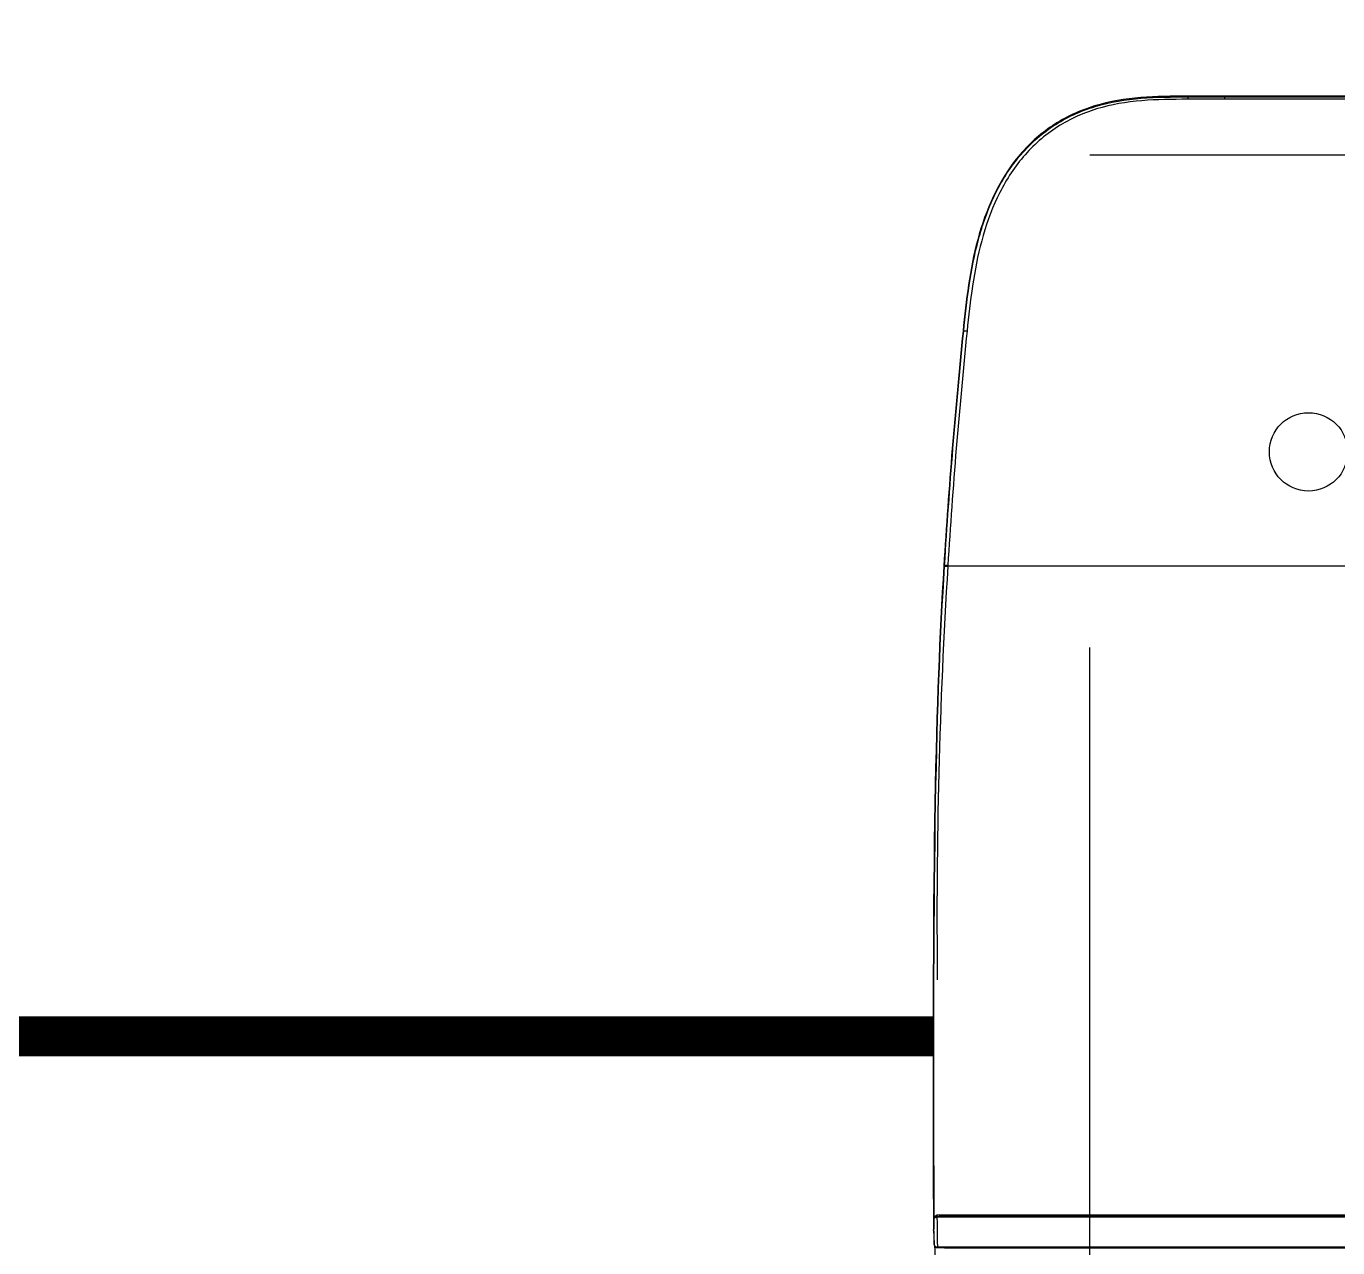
# Model space of a CAD drawing. Header units: millimetres. Extents: x 145965 to 228269, y 99354 to 115204.
# Drawn here: x 176125.7 to 176453.5, y 101941.6 to 102246.9 of the extents above; entities that cross this region are included whole.
import ezdxf

# ---------------------------------------------------------------- set-up
doc = ezdxf.new("R2010")
doc.units = ezdxf.units.MM
doc.header["$LTSCALE"] = 50
doc.linetypes.add('HID', pattern=[2.5, 1.5, -1])
doc.linetypes.add('HIDDEN', pattern=[9.525, 6.35, -3.175])
doc.layers.add('3.기호.계단선', color=30, linetype='Continuous')

# ---------------------------------------------------------------- blocks, each defined once
blk = doc.blocks.new('acrjtlf')
at = {"color": 8}
for p, q in [((1570035.08, 1746017.37), (1570035.08, 1746017.55)), ((1570044.29, 1746017.55), (1570044.29, 1746017.37)), ((1569971.71, 1745737.52), (1569971.54, 1745737.52)), ((1569971.54, 1745737.52), (1569971.54, 1745737.52)), ((1569971.65, 1745736.73), (1569971.65, 1745736.72)), ((1569971.58, 1745734.08), (1569971.58, 1745734.08)), ((1569971.59, 1745734.15), (1569971.59, 1745734.14)), ((1569971.6, 1745733.05), (1569971.6, 1745733.04)), ((1569971.73, 1745730.47), (1569971.73, 1745730.47)), ((1569971.73, 1745730.47), (1569971.73, 1745730.47))]:
    blk.add_line(p, q, dxfattribs=at)
at = {"color": 1, "linetype": 'HIDDEN'}
blk.add_line((1571303.38, 1745562.22), (1570010.6, 1746002.87), dxfattribs=at)
at = {"color": 0}
blk.add_line((1569978.93, 1745958.82), (1569979.1, 1745958.8), dxfattribs=at)
at = {"color": 1, "linetype": 'HIDDEN'}
blk.add_lwpolyline([(1571303.38, 1746002.87), (1571303.38, 1745562.22), (1570010.6, 1745562.22), (1570010.6, 1746002.87)], close=True, dxfattribs=at)
at = {"color": 1, "ltscale": 5}
blk.add_circle((1570065.29, 1745928.65), 9.79, dxfattribs=at)
at = {"color": 8}
blk.add_arc((1569972.34, 1745737.32), 0.196, 90, 99.4283, dxfattribs=at)
for centre, major_axis, ratio, start_param, end_param in [((1570035.08, 1746016.39), (0, -0.979), 0.001929, 3.193953, 4.306784), ((1570044.29, 1746016.39), (0, -0.979), 0.001772, 3.193953, 4.288885), ((1569972.69, 1745737.53), (-0.979, -0.011), 0.000851, 5.81073, 6.230827), ((1569972.2, 1745737.34), (-0.489, 0.021), 0.710917, 0.074486, 0.971745), ((1569972.25, 1745737.52), (-0.427, 0.24), 0.699022, 0.689796, 1.432768), ((1569972.29, 1745737.57), (-0.385, 0.303), 0.676566, 0.870738, 1.553972), ((1569972.34, 1745737.32), (0.032, -0.193), 0.348188, 3.1344, 4.658358), ((1569972.34, 1745737.32), (0, -0.196), 0.351833, 3.141593, 4.716068), ((1569972.46, 1745737.32), (0, -0.196), 0.205027, 3.141593, 4.714452), ((1569972.56, 1745729.93), (0, -0.196), 0.201921, 4.714424, 6.229723)]:
    blk.add_ellipse(centre, major_axis=major_axis, ratio=ratio, start_param=start_param, end_param=end_param, dxfattribs=at)
at = {"color": 0}
blk.add_ellipse((1569980.07, 1745958.7), major_axis=(0.974, -0.099), ratio=0.077303, start_param=1.70807, end_param=3.089075, dxfattribs=at)
at = {"color": 8}
for points, knots in [([(1570035.08, 1746017.55), (1570031.17, 1746017.55), (1570027.25, 1746017.54), (1570019.46, 1746016.89), (1570015.55, 1746016.25), (1570008.11, 1746013.98), (1570004.52, 1746012.32), (1569998.07, 1746008.04), (1569995.23, 1746005.45), (1569987.77, 1745996.41), (1569984.61, 1745989.12), (1569980.6, 1745974.23), (1569979.72, 1745966.57), (1569978.93, 1745958.82)], [0, 0, 0, 0, 0.125, 0.125, 0.25, 0.25, 0.375, 0.375, 0.5, 0.5, 0.75, 0.75, 1, 1, 1, 1]), ([(1569979.1, 1745958.8), (1569979.88, 1745966.5), (1569980.77, 1745974.22), (1569983.8, 1745985.44), (1569985.09, 1745989.13), (1569988.4, 1745996.07), (1569990.45, 1745999.4), (1569995.39, 1746005.36), (1569998.24, 1746007.96), (1570004.75, 1746012.25), (1570008.26, 1746013.85), (1570015.73, 1746016.1), (1570019.59, 1746016.73), (1570027.3, 1746017.36), (1570031.19, 1746017.37), (1570035.08, 1746017.37)], [0, 0, 0, 0, 0.25, 0.25, 0.375, 0.375, 0.5, 0.5, 0.625, 0.625, 0.75, 0.75, 0.875, 0.875, 1, 1, 1, 1]), ([(1570035.08, 1746016.78), (1570031.24, 1746016.77), (1570027.4, 1746016.75), (1570019.79, 1746016.11), (1570015.98, 1746015.48), (1570008.62, 1746013.23), (1570005.16, 1746011.64), (1569998.75, 1746007.37), (1569995.95, 1746004.79), (1569991.11, 1745998.88), (1569989.1, 1745995.59), (1569985.86, 1745988.73), (1569984.59, 1745985.08), (1569981.61, 1745974), (1569980.73, 1745966.41), (1569979.94, 1745958.79)], [0, 0, 0, 0, 0.125, 0.125, 0.25, 0.25, 0.375, 0.375, 0.5, 0.5, 0.625, 0.625, 0.75, 0.75, 1, 1, 1, 1]), ([(1570044.29, 1746017.55), (1570042.96, 1746017.55), (1570041.63, 1746017.55), (1570039.44, 1746017.55), (1570038.57, 1746017.55), (1570036.82, 1746017.55), (1570035.95, 1746017.55), (1570035.08, 1746017.55)], [0, 0, 0, 0, 0.432551, 0.432551, 0.716276, 0.716276, 1, 1, 1, 1]), ([(1570035.08, 1746017.37), (1570036.41, 1746017.37), (1570037.74, 1746017.37), (1570039.94, 1746017.37), (1570040.81, 1746017.37), (1570042.55, 1746017.37), (1570043.42, 1746017.37), (1570044.29, 1746017.37)], [0, 0, 0, 0, 0.432551, 0.432551, 0.716275, 0.716275, 1, 1, 1, 1]), ([(1570044.29, 1746016.79), (1570043.63, 1746016.79), (1570042.98, 1746016.79), (1570039.91, 1746016.79), (1570037.5, 1746016.78), (1570035.08, 1746016.78)], [0, 0, 0, 0, 0.212761, 0.212761, 1, 1, 1, 1]), ([(1570174.29, 1746017.54), (1570170.33, 1746017.54), (1570166.36, 1746017.54), (1570148.67, 1746017.54), (1570134.95, 1746017.55), (1570117.26, 1746017.55), (1570113.29, 1746017.55), (1570093.47, 1746017.55), (1570077.62, 1746017.55), (1570055.94, 1746017.55), (1570050.11, 1746017.55), (1570044.29, 1746017.55)], [0, 0, 0, 0, 0.091469, 0.091469, 0.40823, 0.40823, 0.499699, 0.499699, 0.865576, 0.865576, 1, 1, 1, 1]), ([(1570044.29, 1746017.37), (1570048.25, 1746017.37), (1570052.22, 1746017.37), (1570072.03, 1746017.37), (1570087.89, 1746017.36), (1570111.67, 1746017.36), (1570119.6, 1746017.36), (1570143.1, 1746017.36), (1570158.68, 1746017.36), (1570174.26, 1746017.36)], [0, 0, 0, 0, 0.091494, 0.091494, 0.457471, 0.457471, 0.640459, 0.640459, 1, 1, 1, 1]), ([(1570174.26, 1746016.88), (1570158.68, 1746016.88), (1570143.1, 1746016.88), (1570119.6, 1746016.87), (1570111.67, 1746016.87), (1570087.89, 1746016.85), (1570072.03, 1746016.83), (1570052.21, 1746016.8), (1570048.25, 1746016.8), (1570044.29, 1746016.79)], [0, 0, 0, 0, 0.35954, 0.35954, 0.542528, 0.542528, 0.908505, 0.908505, 1, 1, 1, 1]), ([(1569975.13, 1745900.21), (1569975.13, 1745900.16), (1569975.13, 1745900.11), (1569975.12, 1745900.07), (1569975.12, 1745900.07), (1569975.12, 1745900.07)], [0, 0, 0, 0, 0.99958, 0.99958, 1, 1, 1, 1]), ([(1570160.57, 1745900.07), (1570152.66, 1745900.07), (1570136.85, 1745900.07), (1570113.13, 1745900.07), (1570089.41, 1745900.07), (1570065.72, 1745900.07), (1570042.05, 1745900.07), (1570018.42, 1745900.07), (1569998.78, 1745900.07), (1569985.08, 1745900.07), (1569978.51, 1745900.07), (1569975.84, 1745900.07), (1569975.12, 1745900.07)], [0, 0, 0, 0, 0.127521, 0.255042, 0.382563, 0.510084, 0.637605, 0.765126, 0.892647, 0.956408, 0.988288, 1, 1, 1, 1]), ([(1569971.54, 1745737.52), (1569971.54, 1745737.06), (1569971.55, 1745736.6), (1569971.56, 1745735.8), (1569971.56, 1745735.46), (1569971.57, 1745734.77), (1569971.58, 1745734.43), (1569971.58, 1745734.08)], [0, 0, 0, 0, 0.399294, 0.399294, 0.699647, 0.699647, 1, 1, 1, 1]), ([(1569971.65, 1745736.72), (1569971.64, 1745736.29), (1569971.63, 1745735.86), (1569971.61, 1745735), (1569971.6, 1745734.57), (1569971.59, 1745734.14)], [0, 0, 0, 0, 0.5, 0.5, 1, 1, 1, 1]), ([(1569972.28, 1745737.32), (1569972.21, 1745737.31), (1569972.15, 1745737.3), (1569972.02, 1745737.25), (1569971.95, 1745737.21), (1569971.82, 1745737.12), (1569971.76, 1745737.06), (1569971.68, 1745736.9), (1569971.65, 1745736.81), (1569971.65, 1745736.72)], [0, 0, 0, 0, 0.154456, 0.154456, 0.374956, 0.374956, 0.653826, 0.653826, 1, 1, 1, 1]), ([(1569971.73, 1745730.47), (1569971.73, 1745730.67), (1569971.73, 1745730.86), (1569971.71, 1745731.9), (1569971.7, 1745732.75), (1569971.67, 1745734.45), (1569971.66, 1745735.29), (1569971.65, 1745736.33), (1569971.65, 1745736.53), (1569971.65, 1745736.72)], [0, 0, 0, 0, 0.092547, 0.092547, 0.500171, 0.500171, 0.907796, 0.907796, 1, 1, 1, 1]), ([(1569971.71, 1745737.33), (1569971.72, 1745737.39), (1569971.75, 1745737.45), (1569971.81, 1745737.51), (1569971.81, 1745737.51), (1569971.82, 1745737.52)], [0, 0, 0, 0, 0.894177, 0.894177, 1, 1, 1, 1]), ([(1569971.88, 1745737.57), (1569971.91, 1745737.59), (1569971.95, 1745737.61), (1569972.06, 1745737.67), (1569972.14, 1745737.72), (1569972.26, 1745737.78), (1569972.29, 1745737.8), (1569972.35, 1745737.83), (1569972.38, 1745737.85), (1569972.42, 1745737.87), (1569972.43, 1745737.87), (1569972.45, 1745737.89), (1569972.46, 1745737.89), (1569972.47, 1745737.9), (1569972.48, 1745737.9), (1569972.48, 1745737.9), (1569972.49, 1745737.9), (1569972.49, 1745737.91), (1569972.49, 1745737.91), (1569972.5, 1745737.91)], [0, 0, 0, 0, 0.211843, 0.211843, 0.618776, 0.618776, 0.759942, 0.759942, 0.870728, 0.870728, 0.929874, 0.929874, 0.961875, 0.961875, 0.979256, 0.979256, 0.992466, 0.992466, 1, 1, 1, 1]), ([(1569972.5, 1745737.91), (1569972.5, 1745737.91), (1569972.49, 1745737.9), (1569972.49, 1745737.9), (1569972.49, 1745737.9), (1569972.49, 1745737.89), (1569972.48, 1745737.88), (1569972.48, 1745737.87), (1569972.47, 1745737.86), (1569972.46, 1745737.84), (1569972.46, 1745737.83), (1569972.44, 1745737.79), (1569972.42, 1745737.76), (1569972.4, 1745737.7), (1569972.38, 1745737.66), (1569972.35, 1745737.59), (1569972.33, 1745737.55), (1569972.31, 1745737.51)], [0, 0, 0, 0, 0.013568, 0.013568, 0.037214, 0.037214, 0.068468, 0.068468, 0.126077, 0.126077, 0.232683, 0.232683, 0.432706, 0.432706, 0.68324, 0.68324, 1, 1, 1, 1]), ([(1569972.37, 1745737.46), (1569977.18, 1745737.46), (1569982.02, 1745737.46), (1569991.69, 1745737.46), (1569996.54, 1745737.46), (1570011.09, 1745737.46), (1570020.82, 1745737.46), (1570050.06, 1745737.46), (1570069.62, 1745737.46), (1570108.75, 1745737.46), (1570128.32, 1745737.46), (1570167.47, 1745737.46), (1570187.04, 1745737.46), (1570284.89, 1745737.46), (1570363.18, 1745737.46), (1570530.2, 1745737.46)], [0, 0, 0, 0, 0.03125, 0.03125, 0.0625, 0.0625, 0.125, 0.125, 0.25, 0.25, 0.375, 0.375, 0.5, 0.5, 1, 1, 1, 1]), ([(1570530.2, 1745737.32), (1570363.19, 1745737.32), (1570284.92, 1745737.32), (1570187.08, 1745737.32), (1570167.51, 1745737.32), (1570128.37, 1745737.32), (1570108.8, 1745737.32), (1570069.68, 1745737.32), (1570050.13, 1745737.32), (1570020.89, 1745737.32), (1570011.15, 1745737.32), (1569996.59, 1745737.32), (1569991.73, 1745737.32), (1569982.06, 1745737.32), (1569977.21, 1745737.32), (1569972.42, 1745737.32)], [0, 0, 0, 0, 0.5, 0.5, 0.625, 0.625, 0.75, 0.75, 0.875, 0.875, 0.9375, 0.9375, 0.96875, 0.96875, 1, 1, 1, 1]), ([(1569972.42, 1745737.32), (1569972.42, 1745736.93), (1569972.43, 1745736.54), (1569972.44, 1745735.3), (1569972.45, 1745734.46), (1569972.48, 1745732.76), (1569972.49, 1745731.91), (1569972.51, 1745730.69), (1569972.52, 1745730.31), (1569972.52, 1745729.93)], [0, 0, 0, 0, 0.157944, 0.157944, 0.502409, 0.502409, 0.846873, 0.846873, 1, 1, 1, 1]), ([(1569972.5, 1745737.91), (1569976.29, 1745737.87), (1569980.11, 1745737.92), (1569987.75, 1745737.92), (1569991.58, 1745737.92), (1570003.08, 1745737.92), (1570010.77, 1745737.92), (1570033.87, 1745737.92), (1570049.31, 1745737.92), (1570080.21, 1745737.92), (1570095.69, 1745737.92), (1570126.63, 1745737.92), (1570142.11, 1745737.91), (1570157.58, 1745737.92)], [0, 0, 0, 0, 0.0625, 0.0625, 0.125, 0.125, 0.25, 0.25, 0.5, 0.5, 0.75, 0.75, 1, 1, 1, 1]), ([(1570156.6, 1745737.52), (1570153.69, 1745737.52), (1570150.78, 1745737.52), (1570128.3, 1745737.52), (1570108.72, 1745737.52), (1570069.59, 1745737.52), (1570050.03, 1745737.52), (1570020.79, 1745737.52), (1570011.06, 1745737.52), (1569996.51, 1745737.52), (1569991.66, 1745737.52), (1569982.19, 1745737.52), (1569977.56, 1745737.52), (1569972.96, 1745737.52)], [0, 0, 0, 0, 0.047401, 0.047401, 0.366063, 0.366063, 0.684724, 0.684724, 0.844055, 0.844055, 0.92372, 0.92372, 1, 1, 1, 1]), ([(1569971.59, 1745734.14), (1569971.59, 1745734.08), (1569971.59, 1745734.01), (1569971.59, 1745733.85), (1569971.59, 1745733.77), (1569971.59, 1745733.6), (1569971.59, 1745733.51), (1569971.59, 1745733.34), (1569971.6, 1745733.26), (1569971.6, 1745733.14), (1569971.6, 1745733.09), (1569971.6, 1745733.05)], [0, 0, 0, 0, 0.214453, 0.214453, 0.429132, 0.429132, 0.640881, 0.640881, 0.851843, 0.851843, 1, 1, 1, 1]), ([(1569971.6, 1745733.05), (1569971.62, 1745732.62), (1569971.65, 1745732.19), (1569971.69, 1745731.33), (1569971.71, 1745730.9), (1569971.73, 1745730.47)], [0, 0, 0, 0, 0.5, 0.5, 1, 1, 1, 1]), ([(1569971.73, 1745730.47), (1569971.74, 1745730.41), (1569971.75, 1745730.35), (1569971.81, 1745730.2), (1569971.87, 1745730.12), (1569971.99, 1745730.01), (1569972.06, 1745729.97), (1569972.14, 1745729.94), (1569972.15, 1745729.93), (1569972.16, 1745729.93)], [0, 0, 0, 0, 0.291599, 0.291599, 0.694986, 0.694986, 0.955686, 0.955686, 1, 1, 1, 1]), ([(1569971.74, 1745730.47), (1569971.74, 1745730.35), (1569971.78, 1745730.15), (1569971.96, 1745729.89), (1569972.14, 1745729.78), (1569972.23, 1745729.74)], [0, 0, 0, 0, 0.370538, 0.716833, 1, 1, 1, 1]), ([(1569971.88, 1745729.68), (1569971.93, 1745726.46), (1569972, 1745723.25), (1569972.14, 1745716.87), (1569972.22, 1745713.72), (1569972.32, 1745710.56)], [0, 0, 0, 0, 0.504534, 0.504534, 1, 1, 1, 1]), ([(1569972.16, 1745729.93), (1569972.18, 1745729.93), (1569972.2, 1745729.93), (1569972.31, 1745729.93), (1569972.41, 1745729.93), (1569972.52, 1745729.93)], [0, 0, 0, 0, 0.159863, 0.159863, 1, 1, 1, 1]), ([(1569972.24, 1745729.73), (1569972.24, 1745729.73), (1569972.24, 1745729.73), (1569972.22, 1745729.74), (1569972.21, 1745729.74), (1569972.2, 1745729.75), (1569972.2, 1745729.76), (1569972.19, 1745729.77), (1569972.18, 1745729.78), (1569972.17, 1745729.82), (1569972.16, 1745729.84), (1569972.16, 1745729.88), (1569972.16, 1745729.9), (1569972.16, 1745729.93), (1569972.16, 1745729.93), (1569972.16, 1745729.93)], [0, 0, 0, 0, 0.0305, 0.0305, 0.248677, 0.248677, 0.304697, 0.304697, 0.529926, 0.529926, 0.756562, 0.756562, 0.983109, 0.983109, 1, 1, 1, 1]), ([(1569972.56, 1745729.74), (1569972.47, 1745729.74), (1569972.39, 1745729.74), (1569972.29, 1745729.74), (1569972.27, 1745729.73), (1569972.24, 1745729.73)], [0, 0, 0, 0, 0.750656, 0.750656, 1, 1, 1, 1]), ([(1569972.24, 1745729.73), (1569972.25, 1745729.73), (1569972.25, 1745729.73), (1569972.27, 1745729.73), (1569972.28, 1745729.73), (1569972.31, 1745729.73), (1569972.33, 1745729.73), (1569972.39, 1745729.73), (1569972.43, 1745729.73), (1569972.46, 1745729.73)], [0, 0, 0, 0, 0.113501, 0.113501, 0.256211, 0.256211, 0.505873, 0.505873, 1, 1, 1, 1]), ([(1569972.52, 1745729.93), (1569977.32, 1745729.93), (1569982.16, 1745729.93), (1569991.84, 1745729.93), (1569996.69, 1745729.93), (1570011.26, 1745729.93), (1570020.99, 1745729.93), (1570050.24, 1745729.93), (1570069.79, 1745729.93), (1570108.88, 1745729.93), (1570128.44, 1745729.93), (1570167.57, 1745729.93), (1570187.14, 1745729.93), (1570284.95, 1745729.93), (1570363.21, 1745729.93), (1570530.2, 1745729.93)], [0, 0, 0, 0, 0.03125, 0.03125, 0.0625, 0.0625, 0.125, 0.125, 0.25, 0.25, 0.375, 0.375, 0.5, 0.5, 1, 1, 1, 1]), ([(1570530.2, 1745729.74), (1570363.21, 1745729.74), (1570284.96, 1745729.74), (1570187.15, 1745729.74), (1570167.59, 1745729.74), (1570128.47, 1745729.74), (1570108.9, 1745729.74), (1570069.8, 1745729.74), (1570050.25, 1745729.74), (1570021.02, 1745729.74), (1570011.29, 1745729.74), (1569996.72, 1745729.74), (1569991.87, 1745729.74), (1569982.19, 1745729.74), (1569977.35, 1745729.74), (1569972.56, 1745729.74)], [0, 0, 0, 0, 0.5, 0.5, 0.625, 0.625, 0.75, 0.75, 0.875, 0.875, 0.9375, 0.9375, 0.96875, 0.96875, 1, 1, 1, 1]), ([(1569974.27, 1745729.73), (1569974.27, 1745729.72), (1569974.27, 1745729.71), (1569974.27, 1745729.7), (1569974.27, 1745729.7), (1569974.27, 1745729.7)], [0, 0, 0, 0, 0.865418, 0.865418, 1, 1, 1, 1]), ([(1569974.27, 1745729.7), (1569979.06, 1745729.7), (1569983.89, 1745729.7), (1569993.53, 1745729.7), (1569998.36, 1745729.7), (1570012.87, 1745729.7), (1570022.56, 1745729.7), (1570051.7, 1745729.7), (1570071.18, 1745729.7), (1570110.11, 1745729.7), (1570129.59, 1745729.7), (1570168.55, 1745729.7), (1570188.03, 1745729.7), (1570285.43, 1745729.7), (1570363.35, 1745729.7), (1570530, 1745729.7)], [0, 0, 0, 0, 0.03125, 0.03125, 0.0625, 0.0625, 0.125, 0.125, 0.25, 0.25, 0.375, 0.375, 0.5, 0.5, 1, 1, 1, 1])]:
    blk.add_open_spline(points, degree=3, knots=knots, dxfattribs=at)
for points, degree in [([(1569978.93, 1745958.82), (1569976.94, 1745939.32), (1569975.34, 1745919.71), (1569974.14, 1745900.08)], 3), ([(1569974.32, 1745900.24), (1569975.52, 1745919.81), (1569977.12, 1745939.36), (1569979.1, 1745958.8)], 3), ([(1569979.94, 1745958.79), (1569977.94, 1745939.33), (1569976.34, 1745919.78), (1569975.13, 1745900.21)], 3), ([(1569974.14, 1745900.08), (1569972.03, 1745865.53), (1569971.16, 1745830.9), (1569971.54, 1745737.52)], 3), ([(1569971.71, 1745737.52), (1569971.34, 1745830.9), (1569972.21, 1745865.53), (1569974.31, 1745900.1)], 3), ([(1569975.12, 1745900.07), (1569973.01, 1745865.66), (1569972.13, 1745831.15), (1569972.5, 1745796.66)], 3), ([(1569974.2, 1745900.13), (1569974.18, 1745900.12), (1569974.16, 1745900.1), (1569974.14, 1745900.08)], 3), ([(1569974.2, 1745900.13), (1569974.24, 1745900.17), (1569974.28, 1745900.2), (1569974.32, 1745900.24)], 3), ([(1569974.31, 1745900.1), (1569974.32, 1745900.15), (1569974.32, 1745900.19), (1569974.32, 1745900.24)], 3), ([(1569974.31, 1745900.1), (1569974.34, 1745900.11), (1569974.69, 1745900.09), (1569975.12, 1745900.07)], 3), ([(1569975.13, 1745900.21), (1569974.7, 1745900.23), (1569974.35, 1745900.25), (1569974.32, 1745900.24)], 3), ([(1569971.65, 1745736.73), (1569971.63, 1745735.96)], 1), ([(1569971.71, 1745737.33), (1569971.71, 1745737.39), (1569971.71, 1745737.46), (1569971.71, 1745737.52)], 3), ([(1569971.82, 1745737.52), (1569971.84, 1745737.54), (1569971.86, 1745737.55), (1569971.88, 1745737.57)], 3), ([(1569972.42, 1745737.32), (1569972.37, 1745737.32), (1569972.32, 1745737.32), (1569972.28, 1745737.32)], 3), ([(1569972.34, 1745737.52), (1569972.38, 1745737.52), (1569972.42, 1745737.52), (1569972.46, 1745737.52)], 3), ([(1569972.46, 1745737.52), (1569972.62, 1745737.52), (1569972.79, 1745737.52), (1569972.96, 1745737.52)], 3), ([(1569971.58, 1745734.08), (1569971.59, 1745734.21), (1569971.59, 1745734.33), (1569971.6, 1745734.45)], 3), ([(1569971.58, 1745734.08), (1569971.58, 1745734.08), (1569971.58, 1745734.08), (1569971.58, 1745734.08)], 3), ([(1569971.62, 1745735.43), (1569971.59, 1745734.15)], 1), ([(1569971.88, 1745729.68), (1569971.88, 1745729.83), (1569971.88, 1745729.99), (1569971.87, 1745730.14)], 3), ([(1569972.1, 1745729.68), (1569972.13, 1745729.73), (1569972.17, 1745729.79), (1569972.23, 1745729.82)], 3), ([(1569972.46, 1745729.73), (1569972.47, 1745729.73), (1569972.47, 1745729.73), (1569972.47, 1745729.73)], 3), ([(1569972.47, 1745729.73), (1569973.07, 1745729.73), (1569973.67, 1745729.73), (1569974.27, 1745729.73)], 3)]:
    blk.add_open_spline(points, degree=degree, dxfattribs=at)

msp = doc.modelspace()

# ---------------------------------------------------------------- linework, layer by layer
at = {"layer": '3.기호.계단선', "linetype": 'HID', "const_width": 10}
msp.add_lwpolyline([(173564.8, 102241.95), (174138.77, 102241.95), (174138.77, 101994.45), (176352.37, 101994.45)], dxfattribs=at)

# ---------------------------------------------------------------- block references
at = {"color": 0, "rotation": 360}
msp.add_blockref('acrjtlf', (-1393619.08, -1643788.1), dxfattribs=at)

doc.saveas('drawing.dxf')
